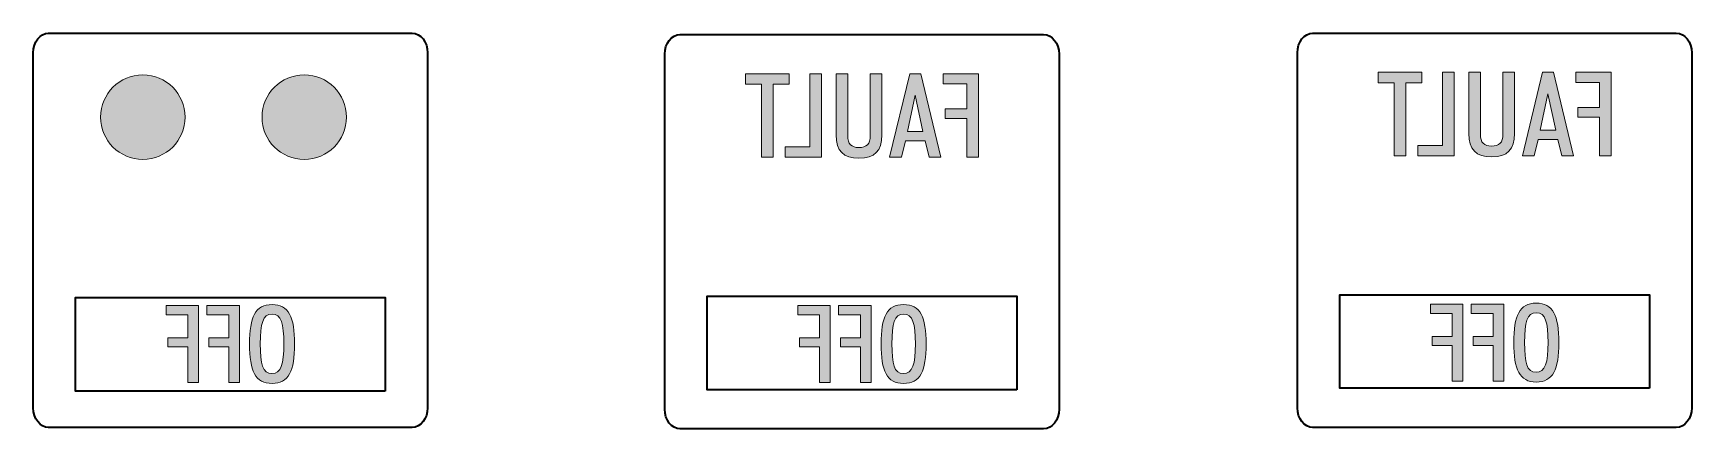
# Model space of a CAD drawing. Header units: millimetres. Extents: x 8 to 201, y 31 to 295.
# Drawn here: x 142.2 to 201.1, y 212.7 to 226.7 of the extents above; entities that cross this region are included whole.
import ezdxf

# ---------------------------------------------------------------- set-up
doc = ezdxf.new("R2010")
doc.units = ezdxf.units.MM
doc.header["$MEASUREMENT"] = 0
doc.layers.add('Layer 1', color=7, linetype='Continuous', lineweight=0)

# ---------------------------------------------------------------- blocks, each defined once
blk = doc.blocks.new('Block_69')
at = {"layer": 'Layer 1', "true_color": 0x1d1e1b, "transparency": 33554687}
h = blk.add_hatch(color=250, dxfattribs=at)
h.dxf.hatch_style = 2
edge = h.paths.add_edge_path()
edge.add_spline(control_points=[(148.11, 214.302), (148.11, 214.302), (147.731, 214.302), (147.731, 214.302), (147.731, 214.302), (147.731, 215.562), (147.731, 215.562), (147.731, 215.562), (147.019, 215.562), (147.019, 215.562), (147.019, 215.562), (147.019, 215.888), (147.019, 215.888), (147.019, 215.888), (147.731, 215.888), (147.731, 215.888), (147.731, 215.888), (147.731, 216.704), (147.731, 216.704), (147.731, 216.704), (146.956, 216.704), (146.956, 216.704), (146.956, 216.704), (146.956, 217.033), (146.956, 217.033), (146.956, 217.033), (148.11, 217.033), (148.11, 217.033), (148.11, 217.033), (148.11, 214.302), (148.11, 214.302)], knot_values=[0, 0, 0, 0, 1, 1, 1, 2, 2, 2, 3, 3, 3, 4, 4, 4, 5, 5, 5, 6, 6, 6, 7, 7, 7, 8, 8, 8, 9, 9, 9, 10, 10, 10, 10], degree=3, periodic=0)
h = blk.add_hatch(color=250, dxfattribs=at)
h.dxf.hatch_style = 2
edge = h.paths.add_edge_path()
edge.add_spline(control_points=[(149.56, 214.302), (149.56, 214.302), (149.181, 214.302), (149.181, 214.302), (149.181, 214.302), (149.181, 215.562), (149.181, 215.562), (149.181, 215.562), (148.47, 215.562), (148.47, 215.562), (148.47, 215.562), (148.47, 215.888), (148.47, 215.888), (148.47, 215.888), (149.181, 215.888), (149.181, 215.888), (149.181, 215.888), (149.181, 216.704), (149.181, 216.704), (149.181, 216.704), (148.406, 216.704), (148.406, 216.704), (148.406, 216.704), (148.406, 217.033), (148.406, 217.033), (148.406, 217.033), (149.56, 217.033), (149.56, 217.033), (149.56, 217.033), (149.56, 214.302), (149.56, 214.302)], knot_values=[0, 0, 0, 0, 1, 1, 1, 2, 2, 2, 3, 3, 3, 4, 4, 4, 5, 5, 5, 6, 6, 6, 7, 7, 7, 8, 8, 8, 9, 9, 9, 10, 10, 10, 10], degree=3, periodic=0)
h = blk.add_hatch(color=250, dxfattribs=at)
h.dxf.hatch_style = 2
edge = h.paths.add_edge_path()
edge.add_spline(control_points=[(151.133, 215.673), (151.133, 216.39), (151.042, 216.727), (150.714, 216.727), (150.386, 216.727), (150.299, 216.39), (150.299, 215.673), (150.299, 214.957), (150.374, 214.616), (150.71, 214.616), (151.034, 214.616), (151.133, 214.953), (151.133, 215.673)], knot_values=[0, 0, 0, 0, 1, 1, 1, 2, 2, 2, 3, 3, 3, 4, 4, 4, 4], degree=3, periodic=0)
edge = h.paths.add_edge_path()
edge.add_spline(control_points=[(151.516, 215.666), (151.516, 214.708), (151.307, 214.268), (150.714, 214.268), (150.121, 214.268), (149.916, 214.712), (149.916, 215.666), (149.916, 216.623), (150.121, 217.068), (150.714, 217.068), (151.307, 217.068), (151.516, 216.623), (151.516, 215.666)], knot_values=[0, 0, 0, 0, 1, 1, 1, 2, 2, 2, 3, 3, 3, 4, 4, 4, 4], degree=3, periodic=0)
at = {"layer": 'Layer 1'}
for points, knots in [([(148.11, 214.302), (148.11, 214.302), (147.731, 214.302), (147.731, 214.302), (147.731, 214.302), (147.731, 215.562), (147.731, 215.562), (147.731, 215.562), (147.019, 215.562), (147.019, 215.562), (147.019, 215.562), (147.019, 215.888), (147.019, 215.888), (147.019, 215.888), (147.731, 215.888), (147.731, 215.888), (147.731, 215.888), (147.731, 216.704), (147.731, 216.704), (147.731, 216.704), (146.956, 216.704), (146.956, 216.704), (146.956, 216.704), (146.956, 217.033), (146.956, 217.033), (146.956, 217.033), (148.11, 217.033), (148.11, 217.033), (148.11, 217.033), (148.11, 214.302), (148.11, 214.302)], [0, 0, 0, 0, 1, 1, 1, 2, 2, 2, 3, 3, 3, 4, 4, 4, 5, 5, 5, 6, 6, 6, 7, 7, 7, 8, 8, 8, 9, 9, 9, 10, 10, 10, 10]), ([(149.56, 214.302), (149.56, 214.302), (149.181, 214.302), (149.181, 214.302), (149.181, 214.302), (149.181, 215.562), (149.181, 215.562), (149.181, 215.562), (148.47, 215.562), (148.47, 215.562), (148.47, 215.562), (148.47, 215.888), (148.47, 215.888), (148.47, 215.888), (149.181, 215.888), (149.181, 215.888), (149.181, 215.888), (149.181, 216.704), (149.181, 216.704), (149.181, 216.704), (148.406, 216.704), (148.406, 216.704), (148.406, 216.704), (148.406, 217.033), (148.406, 217.033), (148.406, 217.033), (149.56, 217.033), (149.56, 217.033), (149.56, 217.033), (149.56, 214.302), (149.56, 214.302)], [0, 0, 0, 0, 1, 1, 1, 2, 2, 2, 3, 3, 3, 4, 4, 4, 5, 5, 5, 6, 6, 6, 7, 7, 7, 8, 8, 8, 9, 9, 9, 10, 10, 10, 10]), ([(151.516, 215.666), (151.516, 214.708), (151.307, 214.268), (150.714, 214.268), (150.121, 214.268), (149.916, 214.712), (149.916, 215.666), (149.916, 216.623), (150.121, 217.068), (150.714, 217.068), (151.307, 217.068), (151.516, 216.623), (151.516, 215.666)], [0, 0, 0, 0, 1, 1, 1, 2, 2, 2, 3, 3, 3, 4, 4, 4, 4]), ([(151.133, 215.673), (151.133, 216.39), (151.042, 216.727), (150.714, 216.727), (150.386, 216.727), (150.299, 216.39), (150.299, 215.673), (150.299, 214.957), (150.374, 214.616), (150.71, 214.616), (151.034, 214.616), (151.133, 214.953), (151.133, 215.673)], [0, 0, 0, 0, 1, 1, 1, 2, 2, 2, 3, 3, 3, 4, 4, 4, 4])]:
    blk.add_open_spline(points, degree=3, knots=knots, dxfattribs=at)
blk = doc.blocks.new('Block_70')
at = {"layer": 'Layer 1', "true_color": 0x1d1e1b, "transparency": 33554687}
h = blk.add_hatch(color=250, dxfattribs=at)
h.dxf.hatch_style = 2
edge = h.paths.add_edge_path()
edge.add_spline(control_points=[(170.529, 214.304), (170.529, 214.304), (170.15, 214.304), (170.15, 214.304), (170.15, 214.304), (170.15, 215.564), (170.15, 215.564), (170.15, 215.564), (169.439, 215.564), (169.439, 215.564), (169.439, 215.564), (169.439, 215.889), (169.439, 215.889), (169.439, 215.889), (170.15, 215.889), (170.15, 215.889), (170.15, 215.889), (170.15, 216.705), (170.15, 216.705), (170.15, 216.705), (169.375, 216.705), (169.375, 216.705), (169.375, 216.705), (169.375, 217.035), (169.375, 217.035), (169.375, 217.035), (170.529, 217.035), (170.529, 217.035), (170.529, 217.035), (170.529, 214.304), (170.529, 214.304)], knot_values=[0, 0, 0, 0, 1, 1, 1, 2, 2, 2, 3, 3, 3, 4, 4, 4, 5, 5, 5, 6, 6, 6, 7, 7, 7, 8, 8, 8, 9, 9, 9, 10, 10, 10, 10], degree=3, periodic=0)
h = blk.add_hatch(color=250, dxfattribs=at)
h.dxf.hatch_style = 2
edge = h.paths.add_edge_path()
edge.add_spline(control_points=[(171.979, 214.304), (171.979, 214.304), (171.6, 214.304), (171.6, 214.304), (171.6, 214.304), (171.6, 215.564), (171.6, 215.564), (171.6, 215.564), (170.889, 215.564), (170.889, 215.564), (170.889, 215.564), (170.889, 215.889), (170.889, 215.889), (170.889, 215.889), (171.6, 215.889), (171.6, 215.889), (171.6, 215.889), (171.6, 216.705), (171.6, 216.705), (171.6, 216.705), (170.826, 216.705), (170.826, 216.705), (170.826, 216.705), (170.826, 217.035), (170.826, 217.035), (170.826, 217.035), (171.979, 217.035), (171.979, 217.035), (171.979, 217.035), (171.979, 214.304), (171.979, 214.304)], knot_values=[0, 0, 0, 0, 1, 1, 1, 2, 2, 2, 3, 3, 3, 4, 4, 4, 5, 5, 5, 6, 6, 6, 7, 7, 7, 8, 8, 8, 9, 9, 9, 10, 10, 10, 10], degree=3, periodic=0)
h = blk.add_hatch(color=250, dxfattribs=at)
h.dxf.hatch_style = 2
edge = h.paths.add_edge_path()
edge.add_spline(control_points=[(173.552, 215.675), (173.552, 216.391), (173.461, 216.728), (173.133, 216.728), (172.805, 216.728), (172.718, 216.391), (172.718, 215.675), (172.718, 214.959), (172.794, 214.618), (173.129, 214.618), (173.453, 214.618), (173.552, 214.955), (173.552, 215.675)], knot_values=[0, 0, 0, 0, 1, 1, 1, 2, 2, 2, 3, 3, 3, 4, 4, 4, 4], degree=3, periodic=0)
edge = h.paths.add_edge_path()
edge.add_spline(control_points=[(173.935, 215.667), (173.935, 214.71), (173.726, 214.269), (173.133, 214.269), (172.541, 214.269), (172.335, 214.713), (172.335, 215.667), (172.335, 216.625), (172.541, 217.069), (173.133, 217.069), (173.726, 217.069), (173.935, 216.625), (173.935, 215.667)], knot_values=[0, 0, 0, 0, 1, 1, 1, 2, 2, 2, 3, 3, 3, 4, 4, 4, 4], degree=3, periodic=0)
at = {"layer": 'Layer 1'}
for points, knots in [([(170.529, 214.304), (170.529, 214.304), (170.15, 214.304), (170.15, 214.304), (170.15, 214.304), (170.15, 215.564), (170.15, 215.564), (170.15, 215.564), (169.439, 215.564), (169.439, 215.564), (169.439, 215.564), (169.439, 215.889), (169.439, 215.889), (169.439, 215.889), (170.15, 215.889), (170.15, 215.889), (170.15, 215.889), (170.15, 216.705), (170.15, 216.705), (170.15, 216.705), (169.375, 216.705), (169.375, 216.705), (169.375, 216.705), (169.375, 217.035), (169.375, 217.035), (169.375, 217.035), (170.529, 217.035), (170.529, 217.035), (170.529, 217.035), (170.529, 214.304), (170.529, 214.304)], [0, 0, 0, 0, 1, 1, 1, 2, 2, 2, 3, 3, 3, 4, 4, 4, 5, 5, 5, 6, 6, 6, 7, 7, 7, 8, 8, 8, 9, 9, 9, 10, 10, 10, 10]), ([(171.979, 214.304), (171.979, 214.304), (171.6, 214.304), (171.6, 214.304), (171.6, 214.304), (171.6, 215.564), (171.6, 215.564), (171.6, 215.564), (170.889, 215.564), (170.889, 215.564), (170.889, 215.564), (170.889, 215.889), (170.889, 215.889), (170.889, 215.889), (171.6, 215.889), (171.6, 215.889), (171.6, 215.889), (171.6, 216.705), (171.6, 216.705), (171.6, 216.705), (170.826, 216.705), (170.826, 216.705), (170.826, 216.705), (170.826, 217.035), (170.826, 217.035), (170.826, 217.035), (171.979, 217.035), (171.979, 217.035), (171.979, 217.035), (171.979, 214.304), (171.979, 214.304)], [0, 0, 0, 0, 1, 1, 1, 2, 2, 2, 3, 3, 3, 4, 4, 4, 5, 5, 5, 6, 6, 6, 7, 7, 7, 8, 8, 8, 9, 9, 9, 10, 10, 10, 10]), ([(173.935, 215.667), (173.935, 214.71), (173.726, 214.269), (173.133, 214.269), (172.541, 214.269), (172.335, 214.713), (172.335, 215.667), (172.335, 216.625), (172.541, 217.069), (173.133, 217.069), (173.726, 217.069), (173.935, 216.625), (173.935, 215.667)], [0, 0, 0, 0, 1, 1, 1, 2, 2, 2, 3, 3, 3, 4, 4, 4, 4]), ([(173.552, 215.675), (173.552, 216.391), (173.461, 216.728), (173.133, 216.728), (172.805, 216.728), (172.718, 216.391), (172.718, 215.675), (172.718, 214.959), (172.794, 214.618), (173.129, 214.618), (173.453, 214.618), (173.552, 214.955), (173.552, 215.675)], [0, 0, 0, 0, 1, 1, 1, 2, 2, 2, 3, 3, 3, 4, 4, 4, 4])]:
    blk.add_open_spline(points, degree=3, knots=knots, dxfattribs=at)
blk = doc.blocks.new('Block_71')
at = {"layer": 'Layer 1', "true_color": 0x1d1e1b, "transparency": 33554687}
h = blk.add_hatch(color=250, dxfattribs=at)
h.dxf.hatch_style = 2
edge = h.paths.add_edge_path()
edge.add_spline(control_points=[(168.503, 222.302), (168.503, 222.302), (168.087, 222.302), (168.087, 222.302), (168.087, 222.302), (168.087, 224.894), (168.087, 224.894), (168.087, 224.894), (167.521, 224.894), (167.521, 224.894), (167.521, 224.894), (167.521, 225.264), (167.521, 225.264), (167.521, 225.264), (169.069, 225.264), (169.069, 225.264), (169.069, 225.264), (169.069, 224.894), (169.069, 224.894), (169.069, 224.894), (168.503, 224.894), (168.503, 224.894), (168.503, 224.894), (168.503, 222.302), (168.503, 222.302)], knot_values=[0, 0, 0, 0, 1, 1, 1, 2, 2, 2, 3, 3, 3, 4, 4, 4, 5, 5, 5, 6, 6, 6, 7, 7, 7, 8, 8, 8, 8], degree=3, periodic=0)
h = blk.add_hatch(color=250, dxfattribs=at)
h.dxf.hatch_style = 2
edge = h.paths.add_edge_path()
edge.add_spline(control_points=[(170.222, 222.302), (170.222, 222.302), (168.927, 222.302), (168.927, 222.302), (168.927, 222.302), (168.927, 222.671), (168.927, 222.671), (168.927, 222.671), (169.81, 222.671), (169.81, 222.671), (169.81, 222.671), (169.81, 225.264), (169.81, 225.264), (169.81, 225.264), (170.222, 225.264), (170.222, 225.264), (170.222, 225.264), (170.222, 222.302), (170.222, 222.302)], knot_values=[0, 0, 0, 0, 1, 1, 1, 2, 2, 2, 3, 3, 3, 4, 4, 4, 5, 5, 5, 6, 6, 6, 6], degree=3, periodic=0)
h = blk.add_hatch(color=250, dxfattribs=at)
h.dxf.hatch_style = 2
edge = h.paths.add_edge_path()
edge.add_spline(control_points=[(172.356, 223.091), (172.356, 222.522), (172.112, 222.264), (171.55, 222.264), (170.989, 222.264), (170.745, 222.522), (170.745, 223.091), (170.745, 223.091), (170.745, 225.264), (170.745, 225.264), (170.745, 225.264), (171.152, 225.264), (171.152, 225.264), (171.152, 225.264), (171.152, 223.058), (171.152, 223.058), (171.152, 222.775), (171.28, 222.642), (171.55, 222.642), (171.82, 222.642), (171.949, 222.775), (171.949, 223.058), (171.949, 223.058), (171.949, 225.264), (171.949, 225.264), (171.949, 225.264), (172.356, 225.264), (172.356, 225.264), (172.356, 225.264), (172.356, 223.091), (172.356, 223.091)], knot_values=[0, 0, 0, 0, 1, 1, 1, 2, 2, 2, 3, 3, 3, 4, 4, 4, 5, 5, 5, 6, 6, 6, 7, 7, 7, 8, 8, 8, 9, 9, 9, 10, 10, 10, 10], degree=3, periodic=0)
h = blk.add_hatch(color=250, dxfattribs=at)
h.dxf.hatch_style = 2
edge = h.paths.add_edge_path()
edge.add_spline(control_points=[(173.548, 224.5), (173.548, 224.5), (173.273, 223.216), (173.273, 223.216), (173.273, 223.216), (173.822, 223.216), (173.822, 223.216), (173.822, 223.216), (173.548, 224.5), (173.548, 224.5)], knot_values=[0, 0, 0, 0, 1, 1, 1, 2, 2, 2, 3, 3, 3, 3], degree=3, periodic=0)
edge = h.paths.add_edge_path()
edge.add_spline(control_points=[(174.457, 222.302), (174.457, 222.302), (174.041, 222.302), (174.041, 222.302), (174.041, 222.302), (173.899, 222.883), (173.899, 222.883), (173.899, 222.883), (173.201, 222.883), (173.201, 222.883), (173.201, 222.883), (173.055, 222.302), (173.055, 222.302), (173.055, 222.302), (172.639, 222.302), (172.639, 222.302), (172.639, 222.302), (173.355, 225.264), (173.355, 225.264), (173.355, 225.264), (173.741, 225.264), (173.741, 225.264), (173.741, 225.264), (174.457, 222.302), (174.457, 222.302)], knot_values=[0, 0, 0, 0, 1, 1, 1, 2, 2, 2, 3, 3, 3, 4, 4, 4, 5, 5, 5, 6, 6, 6, 7, 7, 7, 8, 8, 8, 8], degree=3, periodic=0)
h = blk.add_hatch(color=250, dxfattribs=at)
h.dxf.hatch_style = 2
edge = h.paths.add_edge_path()
edge.add_spline(control_points=[(175.79, 222.302), (175.79, 222.302), (175.378, 222.302), (175.378, 222.302), (175.378, 222.302), (175.378, 223.669), (175.378, 223.669), (175.378, 223.669), (174.607, 223.669), (174.607, 223.669), (174.607, 223.669), (174.607, 224.022), (174.607, 224.022), (174.607, 224.022), (175.378, 224.022), (175.378, 224.022), (175.378, 224.022), (175.378, 224.907), (175.378, 224.907), (175.378, 224.907), (174.538, 224.907), (174.538, 224.907), (174.538, 224.907), (174.538, 225.264), (174.538, 225.264), (174.538, 225.264), (175.79, 225.264), (175.79, 225.264), (175.79, 225.264), (175.79, 222.302), (175.79, 222.302)], knot_values=[0, 0, 0, 0, 1, 1, 1, 2, 2, 2, 3, 3, 3, 4, 4, 4, 5, 5, 5, 6, 6, 6, 7, 7, 7, 8, 8, 8, 9, 9, 9, 10, 10, 10, 10], degree=3, periodic=0)
at = {"layer": 'Layer 1'}
for points, knots in [([(168.503, 222.302), (168.503, 222.302), (168.087, 222.302), (168.087, 222.302), (168.087, 222.302), (168.087, 224.894), (168.087, 224.894), (168.087, 224.894), (167.521, 224.894), (167.521, 224.894), (167.521, 224.894), (167.521, 225.264), (167.521, 225.264), (167.521, 225.264), (169.069, 225.264), (169.069, 225.264), (169.069, 225.264), (169.069, 224.894), (169.069, 224.894), (169.069, 224.894), (168.503, 224.894), (168.503, 224.894), (168.503, 224.894), (168.503, 222.302), (168.503, 222.302)], [0, 0, 0, 0, 1, 1, 1, 2, 2, 2, 3, 3, 3, 4, 4, 4, 5, 5, 5, 6, 6, 6, 7, 7, 7, 8, 8, 8, 8]), ([(170.222, 222.302), (170.222, 222.302), (168.927, 222.302), (168.927, 222.302), (168.927, 222.302), (168.927, 222.671), (168.927, 222.671), (168.927, 222.671), (169.81, 222.671), (169.81, 222.671), (169.81, 222.671), (169.81, 225.264), (169.81, 225.264), (169.81, 225.264), (170.222, 225.264), (170.222, 225.264), (170.222, 225.264), (170.222, 222.302), (170.222, 222.302)], [0, 0, 0, 0, 1, 1, 1, 2, 2, 2, 3, 3, 3, 4, 4, 4, 5, 5, 5, 6, 6, 6, 6]), ([(172.356, 223.091), (172.356, 222.522), (172.112, 222.264), (171.55, 222.264), (170.989, 222.264), (170.745, 222.522), (170.745, 223.091), (170.745, 223.091), (170.745, 225.264), (170.745, 225.264), (170.745, 225.264), (171.152, 225.264), (171.152, 225.264), (171.152, 225.264), (171.152, 223.058), (171.152, 223.058), (171.152, 222.775), (171.28, 222.642), (171.55, 222.642), (171.82, 222.642), (171.949, 222.775), (171.949, 223.058), (171.949, 223.058), (171.949, 225.264), (171.949, 225.264), (171.949, 225.264), (172.356, 225.264), (172.356, 225.264), (172.356, 225.264), (172.356, 223.091), (172.356, 223.091)], [0, 0, 0, 0, 1, 1, 1, 2, 2, 2, 3, 3, 3, 4, 4, 4, 5, 5, 5, 6, 6, 6, 7, 7, 7, 8, 8, 8, 9, 9, 9, 10, 10, 10, 10]), ([(174.457, 222.302), (174.457, 222.302), (174.041, 222.302), (174.041, 222.302), (174.041, 222.302), (173.899, 222.883), (173.899, 222.883), (173.899, 222.883), (173.201, 222.883), (173.201, 222.883), (173.201, 222.883), (173.055, 222.302), (173.055, 222.302), (173.055, 222.302), (172.639, 222.302), (172.639, 222.302), (172.639, 222.302), (173.355, 225.264), (173.355, 225.264), (173.355, 225.264), (173.741, 225.264), (173.741, 225.264), (173.741, 225.264), (174.457, 222.302), (174.457, 222.302)], [0, 0, 0, 0, 1, 1, 1, 2, 2, 2, 3, 3, 3, 4, 4, 4, 5, 5, 5, 6, 6, 6, 7, 7, 7, 8, 8, 8, 8]), ([(175.79, 222.302), (175.79, 222.302), (175.378, 222.302), (175.378, 222.302), (175.378, 222.302), (175.378, 223.669), (175.378, 223.669), (175.378, 223.669), (174.607, 223.669), (174.607, 223.669), (174.607, 223.669), (174.607, 224.022), (174.607, 224.022), (174.607, 224.022), (175.378, 224.022), (175.378, 224.022), (175.378, 224.022), (175.378, 224.907), (175.378, 224.907), (175.378, 224.907), (174.538, 224.907), (174.538, 224.907), (174.538, 224.907), (174.538, 225.264), (174.538, 225.264), (174.538, 225.264), (175.79, 225.264), (175.79, 225.264), (175.79, 225.264), (175.79, 222.302), (175.79, 222.302)], [0, 0, 0, 0, 1, 1, 1, 2, 2, 2, 3, 3, 3, 4, 4, 4, 5, 5, 5, 6, 6, 6, 7, 7, 7, 8, 8, 8, 9, 9, 9, 10, 10, 10, 10]), ([(173.548, 224.5), (173.548, 224.5), (173.273, 223.216), (173.273, 223.216), (173.273, 223.216), (173.822, 223.216), (173.822, 223.216), (173.822, 223.216), (173.548, 224.5), (173.548, 224.5)], [0, 0, 0, 0, 1, 1, 1, 2, 2, 2, 3, 3, 3, 3])]:
    blk.add_open_spline(points, degree=3, knots=knots, dxfattribs=at)
blk = doc.blocks.new('Block_72')
at = {"layer": 'Layer 1', "true_color": 0x1d1e1b, "transparency": 33554687}
h = blk.add_hatch(color=250, dxfattribs=at)
h.dxf.hatch_style = 2
edge = h.paths.add_edge_path()
edge.add_spline(control_points=[(192.987, 214.353), (192.987, 214.353), (192.608, 214.353), (192.608, 214.353), (192.608, 214.353), (192.608, 215.613), (192.608, 215.613), (192.608, 215.613), (191.896, 215.613), (191.896, 215.613), (191.896, 215.613), (191.896, 215.939), (191.896, 215.939), (191.896, 215.939), (192.608, 215.939), (192.608, 215.939), (192.608, 215.939), (192.608, 216.755), (192.608, 216.755), (192.608, 216.755), (191.833, 216.755), (191.833, 216.755), (191.833, 216.755), (191.833, 217.084), (191.833, 217.084), (191.833, 217.084), (192.987, 217.084), (192.987, 217.084), (192.987, 217.084), (192.987, 214.353), (192.987, 214.353)], knot_values=[0, 0, 0, 0, 1, 1, 1, 2, 2, 2, 3, 3, 3, 4, 4, 4, 5, 5, 5, 6, 6, 6, 7, 7, 7, 8, 8, 8, 9, 9, 9, 10, 10, 10, 10], degree=3, periodic=0)
h = blk.add_hatch(color=250, dxfattribs=at)
h.dxf.hatch_style = 2
edge = h.paths.add_edge_path()
edge.add_spline(control_points=[(194.437, 214.353), (194.437, 214.353), (194.058, 214.353), (194.058, 214.353), (194.058, 214.353), (194.058, 215.613), (194.058, 215.613), (194.058, 215.613), (193.347, 215.613), (193.347, 215.613), (193.347, 215.613), (193.347, 215.939), (193.347, 215.939), (193.347, 215.939), (194.058, 215.939), (194.058, 215.939), (194.058, 215.939), (194.058, 216.755), (194.058, 216.755), (194.058, 216.755), (193.283, 216.755), (193.283, 216.755), (193.283, 216.755), (193.283, 217.084), (193.283, 217.084), (193.283, 217.084), (194.437, 217.084), (194.437, 217.084), (194.437, 217.084), (194.437, 214.353), (194.437, 214.353)], knot_values=[0, 0, 0, 0, 1, 1, 1, 2, 2, 2, 3, 3, 3, 4, 4, 4, 5, 5, 5, 6, 6, 6, 7, 7, 7, 8, 8, 8, 9, 9, 9, 10, 10, 10, 10], degree=3, periodic=0)
h = blk.add_hatch(color=250, dxfattribs=at)
h.dxf.hatch_style = 2
edge = h.paths.add_edge_path()
edge.add_spline(control_points=[(196.01, 215.724), (196.01, 216.441), (195.919, 216.778), (195.591, 216.778), (195.263, 216.778), (195.176, 216.441), (195.176, 215.724), (195.176, 215.008), (195.251, 214.667), (195.587, 214.667), (195.911, 214.667), (196.01, 215.004), (196.01, 215.724)], knot_values=[0, 0, 0, 0, 1, 1, 1, 2, 2, 2, 3, 3, 3, 4, 4, 4, 4], degree=3, periodic=0)
edge = h.paths.add_edge_path()
edge.add_spline(control_points=[(196.393, 215.717), (196.393, 214.759), (196.184, 214.318), (195.591, 214.318), (194.998, 214.318), (194.793, 214.763), (194.793, 215.717), (194.793, 216.674), (194.998, 217.118), (195.591, 217.118), (196.184, 217.118), (196.393, 216.674), (196.393, 215.717)], knot_values=[0, 0, 0, 0, 1, 1, 1, 2, 2, 2, 3, 3, 3, 4, 4, 4, 4], degree=3, periodic=0)
at = {"layer": 'Layer 1'}
for points, knots in [([(192.987, 214.353), (192.987, 214.353), (192.608, 214.353), (192.608, 214.353), (192.608, 214.353), (192.608, 215.613), (192.608, 215.613), (192.608, 215.613), (191.896, 215.613), (191.896, 215.613), (191.896, 215.613), (191.896, 215.939), (191.896, 215.939), (191.896, 215.939), (192.608, 215.939), (192.608, 215.939), (192.608, 215.939), (192.608, 216.755), (192.608, 216.755), (192.608, 216.755), (191.833, 216.755), (191.833, 216.755), (191.833, 216.755), (191.833, 217.084), (191.833, 217.084), (191.833, 217.084), (192.987, 217.084), (192.987, 217.084), (192.987, 217.084), (192.987, 214.353), (192.987, 214.353)], [0, 0, 0, 0, 1, 1, 1, 2, 2, 2, 3, 3, 3, 4, 4, 4, 5, 5, 5, 6, 6, 6, 7, 7, 7, 8, 8, 8, 9, 9, 9, 10, 10, 10, 10]), ([(194.437, 214.353), (194.437, 214.353), (194.058, 214.353), (194.058, 214.353), (194.058, 214.353), (194.058, 215.613), (194.058, 215.613), (194.058, 215.613), (193.347, 215.613), (193.347, 215.613), (193.347, 215.613), (193.347, 215.939), (193.347, 215.939), (193.347, 215.939), (194.058, 215.939), (194.058, 215.939), (194.058, 215.939), (194.058, 216.755), (194.058, 216.755), (194.058, 216.755), (193.283, 216.755), (193.283, 216.755), (193.283, 216.755), (193.283, 217.084), (193.283, 217.084), (193.283, 217.084), (194.437, 217.084), (194.437, 217.084), (194.437, 217.084), (194.437, 214.353), (194.437, 214.353)], [0, 0, 0, 0, 1, 1, 1, 2, 2, 2, 3, 3, 3, 4, 4, 4, 5, 5, 5, 6, 6, 6, 7, 7, 7, 8, 8, 8, 9, 9, 9, 10, 10, 10, 10]), ([(196.393, 215.717), (196.393, 214.759), (196.184, 214.318), (195.591, 214.318), (194.998, 214.318), (194.793, 214.763), (194.793, 215.717), (194.793, 216.674), (194.998, 217.118), (195.591, 217.118), (196.184, 217.118), (196.393, 216.674), (196.393, 215.717)], [0, 0, 0, 0, 1, 1, 1, 2, 2, 2, 3, 3, 3, 4, 4, 4, 4]), ([(196.01, 215.724), (196.01, 216.441), (195.919, 216.778), (195.591, 216.778), (195.263, 216.778), (195.176, 216.441), (195.176, 215.724), (195.176, 215.008), (195.251, 214.667), (195.587, 214.667), (195.911, 214.667), (196.01, 215.004), (196.01, 215.724)], [0, 0, 0, 0, 1, 1, 1, 2, 2, 2, 3, 3, 3, 4, 4, 4, 4])]:
    blk.add_open_spline(points, degree=3, knots=knots, dxfattribs=at)
blk = doc.blocks.new('Block_73')
at = {"layer": 'Layer 1', "true_color": 0x1d1e1b, "transparency": 33554687}
h = blk.add_hatch(color=250, dxfattribs=at)
h.dxf.hatch_style = 2
edge = h.paths.add_edge_path()
edge.add_spline(control_points=[(190.96, 222.351), (190.96, 222.351), (190.545, 222.351), (190.545, 222.351), (190.545, 222.351), (190.545, 224.944), (190.545, 224.944), (190.545, 224.944), (189.979, 224.944), (189.979, 224.944), (189.979, 224.944), (189.979, 225.314), (189.979, 225.314), (189.979, 225.314), (191.526, 225.314), (191.526, 225.314), (191.526, 225.314), (191.526, 224.944), (191.526, 224.944), (191.526, 224.944), (190.96, 224.944), (190.96, 224.944), (190.96, 224.944), (190.96, 222.351), (190.96, 222.351)], knot_values=[0, 0, 0, 0, 1, 1, 1, 2, 2, 2, 3, 3, 3, 4, 4, 4, 5, 5, 5, 6, 6, 6, 7, 7, 7, 8, 8, 8, 8], degree=3, periodic=0)
h = blk.add_hatch(color=250, dxfattribs=at)
h.dxf.hatch_style = 2
edge = h.paths.add_edge_path()
edge.add_spline(control_points=[(192.679, 222.351), (192.679, 222.351), (191.385, 222.351), (191.385, 222.351), (191.385, 222.351), (191.385, 222.721), (191.385, 222.721), (191.385, 222.721), (192.268, 222.721), (192.268, 222.721), (192.268, 222.721), (192.268, 225.314), (192.268, 225.314), (192.268, 225.314), (192.679, 225.314), (192.679, 225.314), (192.679, 225.314), (192.679, 222.351), (192.679, 222.351)], knot_values=[0, 0, 0, 0, 1, 1, 1, 2, 2, 2, 3, 3, 3, 4, 4, 4, 5, 5, 5, 6, 6, 6, 6], degree=3, periodic=0)
h = blk.add_hatch(color=250, dxfattribs=at)
h.dxf.hatch_style = 2
edge = h.paths.add_edge_path()
edge.add_spline(control_points=[(194.814, 223.141), (194.814, 222.571), (194.57, 222.314), (194.008, 222.314), (193.447, 222.314), (193.202, 222.571), (193.202, 223.141), (193.202, 223.141), (193.202, 225.314), (193.202, 225.314), (193.202, 225.314), (193.61, 225.314), (193.61, 225.314), (193.61, 225.314), (193.61, 223.107), (193.61, 223.107), (193.61, 222.825), (193.738, 222.692), (194.008, 222.692), (194.278, 222.692), (194.407, 222.825), (194.407, 223.107), (194.407, 223.107), (194.407, 225.314), (194.407, 225.314), (194.407, 225.314), (194.814, 225.314), (194.814, 225.314), (194.814, 225.314), (194.814, 223.141), (194.814, 223.141)], knot_values=[0, 0, 0, 0, 1, 1, 1, 2, 2, 2, 3, 3, 3, 4, 4, 4, 5, 5, 5, 6, 6, 6, 7, 7, 7, 8, 8, 8, 9, 9, 9, 10, 10, 10, 10], degree=3, periodic=0)
h = blk.add_hatch(color=250, dxfattribs=at)
h.dxf.hatch_style = 2
edge = h.paths.add_edge_path()
edge.add_spline(control_points=[(196.006, 224.549), (196.006, 224.549), (195.731, 223.265), (195.731, 223.265), (195.731, 223.265), (196.28, 223.265), (196.28, 223.265), (196.28, 223.265), (196.006, 224.549), (196.006, 224.549)], knot_values=[0, 0, 0, 0, 1, 1, 1, 2, 2, 2, 3, 3, 3, 3], degree=3, periodic=0)
edge = h.paths.add_edge_path()
edge.add_spline(control_points=[(196.914, 222.351), (196.914, 222.351), (196.499, 222.351), (196.499, 222.351), (196.499, 222.351), (196.357, 222.933), (196.357, 222.933), (196.357, 222.933), (195.658, 222.933), (195.658, 222.933), (195.658, 222.933), (195.513, 222.351), (195.513, 222.351), (195.513, 222.351), (195.097, 222.351), (195.097, 222.351), (195.097, 222.351), (195.813, 225.314), (195.813, 225.314), (195.813, 225.314), (196.198, 225.314), (196.198, 225.314), (196.198, 225.314), (196.914, 222.351), (196.914, 222.351)], knot_values=[0, 0, 0, 0, 1, 1, 1, 2, 2, 2, 3, 3, 3, 4, 4, 4, 5, 5, 5, 6, 6, 6, 7, 7, 7, 8, 8, 8, 8], degree=3, periodic=0)
h = blk.add_hatch(color=250, dxfattribs=at)
h.dxf.hatch_style = 2
edge = h.paths.add_edge_path()
edge.add_spline(control_points=[(198.247, 222.351), (198.247, 222.351), (197.836, 222.351), (197.836, 222.351), (197.836, 222.351), (197.836, 223.718), (197.836, 223.718), (197.836, 223.718), (197.064, 223.718), (197.064, 223.718), (197.064, 223.718), (197.064, 224.071), (197.064, 224.071), (197.064, 224.071), (197.836, 224.071), (197.836, 224.071), (197.836, 224.071), (197.836, 224.956), (197.836, 224.956), (197.836, 224.956), (196.996, 224.956), (196.996, 224.956), (196.996, 224.956), (196.996, 225.314), (196.996, 225.314), (196.996, 225.314), (198.247, 225.314), (198.247, 225.314), (198.247, 225.314), (198.247, 222.351), (198.247, 222.351)], knot_values=[0, 0, 0, 0, 1, 1, 1, 2, 2, 2, 3, 3, 3, 4, 4, 4, 5, 5, 5, 6, 6, 6, 7, 7, 7, 8, 8, 8, 9, 9, 9, 10, 10, 10, 10], degree=3, periodic=0)
at = {"layer": 'Layer 1'}
for points, knots in [([(190.96, 222.351), (190.96, 222.351), (190.545, 222.351), (190.545, 222.351), (190.545, 222.351), (190.545, 224.944), (190.545, 224.944), (190.545, 224.944), (189.979, 224.944), (189.979, 224.944), (189.979, 224.944), (189.979, 225.314), (189.979, 225.314), (189.979, 225.314), (191.526, 225.314), (191.526, 225.314), (191.526, 225.314), (191.526, 224.944), (191.526, 224.944), (191.526, 224.944), (190.96, 224.944), (190.96, 224.944), (190.96, 224.944), (190.96, 222.351), (190.96, 222.351)], [0, 0, 0, 0, 1, 1, 1, 2, 2, 2, 3, 3, 3, 4, 4, 4, 5, 5, 5, 6, 6, 6, 7, 7, 7, 8, 8, 8, 8]), ([(192.679, 222.351), (192.679, 222.351), (191.385, 222.351), (191.385, 222.351), (191.385, 222.351), (191.385, 222.721), (191.385, 222.721), (191.385, 222.721), (192.268, 222.721), (192.268, 222.721), (192.268, 222.721), (192.268, 225.314), (192.268, 225.314), (192.268, 225.314), (192.679, 225.314), (192.679, 225.314), (192.679, 225.314), (192.679, 222.351), (192.679, 222.351)], [0, 0, 0, 0, 1, 1, 1, 2, 2, 2, 3, 3, 3, 4, 4, 4, 5, 5, 5, 6, 6, 6, 6]), ([(194.814, 223.141), (194.814, 222.571), (194.57, 222.314), (194.008, 222.314), (193.447, 222.314), (193.202, 222.571), (193.202, 223.141), (193.202, 223.141), (193.202, 225.314), (193.202, 225.314), (193.202, 225.314), (193.61, 225.314), (193.61, 225.314), (193.61, 225.314), (193.61, 223.107), (193.61, 223.107), (193.61, 222.825), (193.738, 222.692), (194.008, 222.692), (194.278, 222.692), (194.407, 222.825), (194.407, 223.107), (194.407, 223.107), (194.407, 225.314), (194.407, 225.314), (194.407, 225.314), (194.814, 225.314), (194.814, 225.314), (194.814, 225.314), (194.814, 223.141), (194.814, 223.141)], [0, 0, 0, 0, 1, 1, 1, 2, 2, 2, 3, 3, 3, 4, 4, 4, 5, 5, 5, 6, 6, 6, 7, 7, 7, 8, 8, 8, 9, 9, 9, 10, 10, 10, 10]), ([(196.914, 222.351), (196.914, 222.351), (196.499, 222.351), (196.499, 222.351), (196.499, 222.351), (196.357, 222.933), (196.357, 222.933), (196.357, 222.933), (195.658, 222.933), (195.658, 222.933), (195.658, 222.933), (195.513, 222.351), (195.513, 222.351), (195.513, 222.351), (195.097, 222.351), (195.097, 222.351), (195.097, 222.351), (195.813, 225.314), (195.813, 225.314), (195.813, 225.314), (196.198, 225.314), (196.198, 225.314), (196.198, 225.314), (196.914, 222.351), (196.914, 222.351)], [0, 0, 0, 0, 1, 1, 1, 2, 2, 2, 3, 3, 3, 4, 4, 4, 5, 5, 5, 6, 6, 6, 7, 7, 7, 8, 8, 8, 8]), ([(198.247, 222.351), (198.247, 222.351), (197.836, 222.351), (197.836, 222.351), (197.836, 222.351), (197.836, 223.718), (197.836, 223.718), (197.836, 223.718), (197.064, 223.718), (197.064, 223.718), (197.064, 223.718), (197.064, 224.071), (197.064, 224.071), (197.064, 224.071), (197.836, 224.071), (197.836, 224.071), (197.836, 224.071), (197.836, 224.956), (197.836, 224.956), (197.836, 224.956), (196.996, 224.956), (196.996, 224.956), (196.996, 224.956), (196.996, 225.314), (196.996, 225.314), (196.996, 225.314), (198.247, 225.314), (198.247, 225.314), (198.247, 225.314), (198.247, 222.351), (198.247, 222.351)], [0, 0, 0, 0, 1, 1, 1, 2, 2, 2, 3, 3, 3, 4, 4, 4, 5, 5, 5, 6, 6, 6, 7, 7, 7, 8, 8, 8, 9, 9, 9, 10, 10, 10, 10]), ([(196.006, 224.549), (196.006, 224.549), (195.731, 223.265), (195.731, 223.265), (195.731, 223.265), (196.28, 223.265), (196.28, 223.265), (196.28, 223.265), (196.006, 224.549), (196.006, 224.549)], [0, 0, 0, 0, 1, 1, 1, 2, 2, 2, 3, 3, 3, 3])]:
    blk.add_open_spline(points, degree=3, knots=knots, dxfattribs=at)

msp = doc.modelspace()

# ---------------------------------------------------------------- hatches: boundary and pattern name
at = {"layer": 'Layer 1', "true_color": 0x1d1e1b, "transparency": 33554687}
h = msp.add_hatch(color=250, dxfattribs=at)
edge = h.paths.add_edge_path()
edge.add_spline(control_points=[(146.129, 225.223), (146.957, 225.223), (147.629, 224.551), (147.629, 223.723), (147.629, 222.894), (146.957, 222.223), (146.129, 222.223), (145.3, 222.223), (144.629, 222.894), (144.629, 223.723), (144.629, 224.551), (145.3, 225.223), (146.129, 225.223)], knot_values=[0, 0, 0, 0, 1, 1, 1, 2, 2, 2, 3, 3, 3, 4, 4, 4, 4], degree=3, periodic=0)
edge.add_line((146.129, 225.223), (146.129, 225.223))
h = msp.add_hatch(color=250, dxfattribs=at)
edge = h.paths.add_edge_path()
edge.add_spline(control_points=[(151.859, 225.223), (152.688, 225.223), (153.359, 224.551), (153.359, 223.723), (153.359, 222.894), (152.688, 222.223), (151.859, 222.223), (151.031, 222.223), (150.359, 222.894), (150.359, 223.723), (150.359, 224.551), (151.031, 225.223), (151.859, 225.223)], knot_values=[0, 0, 0, 0, 1, 1, 1, 2, 2, 2, 3, 3, 3, 4, 4, 4, 4], degree=3, periodic=0)
edge.add_line((151.859, 225.223), (151.859, 225.223))

# ---------------------------------------------------------------- linework, layer by layer
at = {"layer": 'Layer 1', "color": 250, "lineweight": 35, "true_color": 0x1d1e1b}
for points in [[(154.736, 213.996), (143.736, 213.996), (143.736, 217.32), (154.736, 217.32)], [(177.155, 214.046), (166.155, 214.046), (166.155, 217.37), (177.155, 217.37)], [(199.613, 214.096), (188.613, 214.096), (188.613, 217.419), (199.613, 217.419)]]:
    msp.add_lwpolyline(points, close=True, dxfattribs=at)
at = {"layer": 'Layer 1', "color": 250, "lineweight": 35, "true_color": 0x1d1d1b}
for points in [[(155.686, 226.705), (155.686, 226.705), (142.786, 226.705), (142.786, 226.705), (142.484, 226.705), (142.236, 226.39), (142.236, 226.005), (142.236, 226.005), (142.236, 213.405), (142.236, 213.405), (142.236, 213.02), (142.484, 212.705), (142.786, 212.705), (142.786, 212.705), (155.686, 212.705), (155.686, 212.705), (155.989, 212.705), (156.236, 213.02), (156.236, 213.405), (156.236, 213.405), (156.236, 226.005), (156.236, 226.005), (156.236, 226.39), (155.989, 226.705), (155.686, 226.705)], [(200.563, 226.705), (200.563, 226.705), (187.663, 226.705), (187.663, 226.705), (187.361, 226.705), (187.113, 226.39), (187.113, 226.005), (187.113, 226.005), (187.113, 213.405), (187.113, 213.405), (187.113, 213.02), (187.361, 212.705), (187.663, 212.705), (187.663, 212.705), (200.563, 212.705), (200.563, 212.705), (200.866, 212.705), (201.113, 213.02), (201.113, 213.405), (201.113, 213.405), (201.113, 226.005), (201.113, 226.005), (201.113, 226.39), (200.866, 226.705), (200.563, 226.705)], [(178.105, 226.655), (178.105, 226.655), (165.205, 226.655), (165.205, 226.655), (164.903, 226.655), (164.655, 226.34), (164.655, 225.955), (164.655, 225.955), (164.655, 213.355), (164.655, 213.355), (164.655, 212.971), (164.903, 212.655), (165.205, 212.655), (165.205, 212.655), (178.105, 212.655), (178.105, 212.655), (178.408, 212.655), (178.655, 212.971), (178.655, 213.355), (178.655, 213.355), (178.655, 225.955), (178.655, 225.955), (178.655, 226.34), (178.408, 226.655), (178.105, 226.655)]]:
    msp.add_open_spline(points, degree=3, knots=[0, 0, 0, 0, 1, 1, 1, 2, 2, 2, 3, 3, 3, 4, 4, 4, 5, 5, 5, 6, 6, 6, 7, 7, 7, 8, 8, 8, 8], dxfattribs=at)
at = {"layer": 'Layer 1'}
for points in [[(146.129, 225.223), (146.957, 225.223), (147.629, 224.551), (147.629, 223.723), (147.629, 222.894), (146.957, 222.223), (146.129, 222.223), (145.3, 222.223), (144.629, 222.894), (144.629, 223.723), (144.629, 224.551), (145.3, 225.223), (146.129, 225.223)], [(151.859, 225.223), (152.688, 225.223), (153.359, 224.551), (153.359, 223.723), (153.359, 222.894), (152.688, 222.223), (151.859, 222.223), (151.031, 222.223), (150.359, 222.894), (150.359, 223.723), (150.359, 224.551), (151.031, 225.223), (151.859, 225.223)]]:
    msp.add_open_spline(points, degree=3, knots=[0, 0, 0, 0, 1, 1, 1, 2, 2, 2, 3, 3, 3, 4, 4, 4, 4], dxfattribs=at)

# ---------------------------------------------------------------- block references
for name in ['Block_71', 'Block_73', 'Block_69', 'Block_70', 'Block_72']:
    msp.add_blockref(name, (0, 0), dxfattribs=at)

doc.saveas('drawing.dxf')
